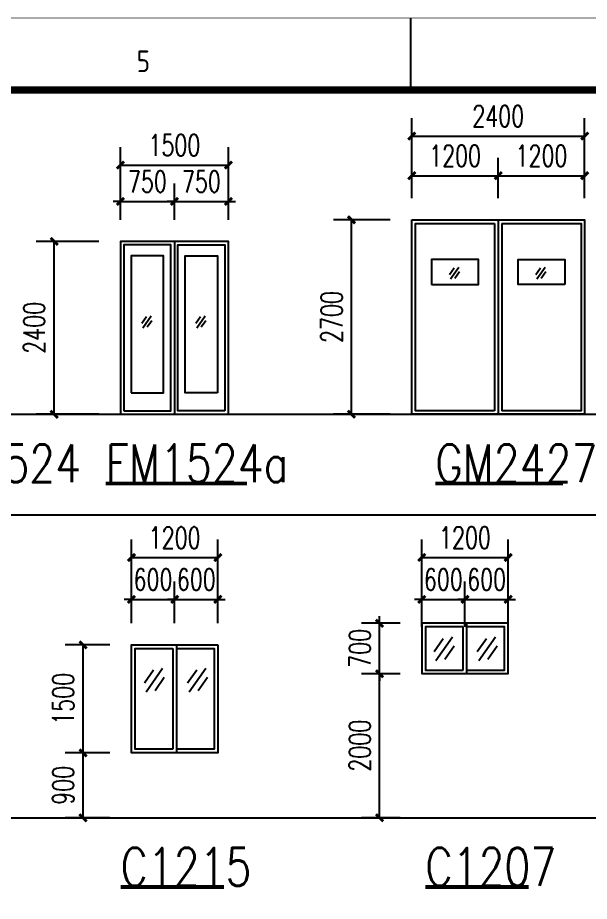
# Model space of a CAD drawing. Extents: x -59142 to 322364, y -122476 to 91021.
# Drawn here: x 96483 to 104424, y -25099 to -12834 of the extents above; entities that cross this region are included whole.
import ezdxf
from ezdxf.enums import TextEntityAlignment as Align

# ---------------------------------------------------------------- set-up
doc = ezdxf.new("R2010")
doc.units = 0
doc.header["$LTSCALE"] = 1000
doc.header["$MEASUREMENT"] = 0
for name, color, linetype in [('DIM_SYMB', 3, 'Continuous'), ('PUB_DIM', 3, 'Continuous'), ('PUB_TEXT', 7, 'Continuous'), ('WALL', 255, 'Continuous'), ('WINDOW', 4, 'Continuous')]:
    doc.layers.add(name, color=color, linetype=linetype)
doc.styles.add('_TCH_DIM_T3', font='SIMPLEX', dxfattribs={"width": 0.705882, "bigfont": 'GBCBIG'})
doc.styles.add('HZTXT', font='geditxt.shx', dxfattribs={"width": 0.8, "bigfont": 'hztxt1.shx'})
doc.styles.get("Standard").update_dxf_attribs({"font": 'gbenor.shx', "bigfont": 'gbcbig.shx'})
doc.styles.add('TK', font='GEDITXT.SHX', dxfattribs={"width": 0.85, "height": 3.5, "bigfont": 'DXT.SHX'})
doc.dimstyles.new('_TCH_ARCH&&100', dxfattribs={"dimtxt": 297.5, "dimasz": 100, "dimexe": 250, "dimexo": 300, "dimgap": 126.25, "dimtad": 1, "dimdec": 0, "dimzin": 0, "dimdsep": 46, "dimtxsty": '_TCH_DIM_T3', "dimblk": 'ARCHTICK', "dimcen": 0.09, "dimazin": 2, "dimtfac": 1, "dimtdec": 0, "dimtix": 1, "dimtmove": 2, "dimatfit": 3, "dimfxl": 1, "dimtolj": 1, "dimtzin": 0, "dimarcsym": 0})

# ---------------------------------------------------------------- blocks, each defined once
blk = doc.blocks.new('dgdsgdfsg')
at = {"layer": 'WINDOW'}
for p, q in [((1200, 2700), (1200, 0)), ((1150, 2650), (1150, 50)), ((1250, 2650), (1250, 50))]:
    blk.add_line(p, q, dxfattribs=at)
for points in [[(0, 2700), (2400, 2700), (2400, 0), (0, 0)], [(275, 1800), (925, 1800), (925, 2150), (275, 2150)], [(2125, 1800), (1475, 1800), (1475, 2150), (2125, 2150)]]:
    blk.add_lwpolyline(points, close=True, dxfattribs=at)
for points in [[(1150, 50), (50, 50), (50, 2650), (1150, 2650)], [(1250, 2650), (2350, 2650), (2350, 50), (1250, 50)]]:
    blk.add_lwpolyline(points, dxfattribs=at)
blk = doc.blocks.new('dgdfg')
at = {"layer": 'WINDOW'}
for p, q in [((575, 150), (575, 750)), ((625, 100), (625, 800))]:
    blk.add_line(p, q, dxfattribs=at)
blk.add_lwpolyline([(0, 800), (0, 100), (1200, 100), (1200, 800)], close=True, dxfattribs=at)
for points in [[(575, 750), (50, 750), (50, 150), (575, 150)], [(625, 150), (1150, 150), (1150, 750), (625, 750)]]:
    blk.add_lwpolyline(points, dxfattribs=at)
for points in [[(84.5, 415, 0, 0, 0), (324, 415, 40, 0, 0), (474, 415, 0, 0, 0)], [(1115.5, 415, 0, 0, 0), (876, 415, 40, 0, 0), (726, 415, 0, 0, 0)]]:
    blk.add_lwpolyline(points, format="xyseb", dxfattribs=at)
blk = doc.blocks.new('gyuiyu')
at = {"layer": 'WINDOW'}
for p, q in [((625, 1500), (625, 0)), ((575, 1450), (575, 50))]:
    blk.add_line(p, q, dxfattribs=at)
blk.add_lwpolyline([(1200, 1500), (1200, 0), (0, 0), (0, 1500)], close=True, dxfattribs=at)
for points in [[(575, 50), (50, 50), (50, 1450), (575, 1450)], [(625, 1450), (1150, 1450), (1150, 50), (625, 50)]]:
    blk.add_lwpolyline(points, dxfattribs=at)
for points in [[(92, 750, 0, 0, 0), (359, 750, 40, 0, 0), (509, 750, 0, 0, 0)], [(1108, 750, 0, 0, 0), (841, 750, 40, 0, 0), (691, 750, 0, 0, 0)]]:
    blk.add_lwpolyline(points, format="xyseb", dxfattribs=at)
blk = doc.blocks.new('A$C1F600CE5')
at = {"layer": 'WINDOW', "color": 251}
for p, q in [((0, 83.3), (85.4, 205.2)), ((15.4, 0), (168.9, 219.3)), ((98.9, 14), (184.3, 136))]:
    blk.add_line(p, q, dxfattribs=at)
blk = doc.blocks.new('GEDI_WK_A2')
at = {"color": 3}
blk.add_line((371.25, 410), (371.25, 420), dxfattribs=at)
for points, const_width in [([(0, 0), (594, 0), (594, 420), (0, 420)], 0.1), ([(25, 10), (584, 10), (584, 410), (25, 410)], 1)]:
    blk.add_lwpolyline(points, close=True, dxfattribs=dict(at, const_width=const_width))
blk.add_text('5', height=3, dxfattribs=at).set_placement((334.12, 414), align=Align.MIDDLE)
blk = doc.blocks.new('A$C1C011119')
blk.add_blockref('GEDI_WK_A2', (0, 0))
at = {"style": 'TK', "width": 0.85}
for tag, height, p in [('PROJECTNAME', 4.75, (529, 44)), ('PHASE', 4, (571, 44)), ('DRAWINGNAME', 4.75, (539, 31))]:
    blk.add_attdef(tag, text='', height=height, dxfattribs=at).set_placement(p, align=Align.MIDDLE_CENTER)
for tag, p, height in [('APPROVE', (416, 32.75), 3.5), ('DESIGN', (461, 32.75), 3.5), ('REVIEW1', (416, 25.75), 3.5), ('DRAW', (461, 25.75), 3.5), ('REVIEW2', (416, 18.75), 3.5), ('PROPORTION', (461, 18.75), 3.5), ('DRAWINGNUMBER', (511, 18.5), 4), ('CHECK', (416, 11.75), 3.5), ('DATE', (461, 11.75), 3.5), ('VERSION', (577, 11.75), 3.5)]:
    blk.add_attdef(tag, p, '', height=height, dxfattribs=at)
blk = doc.blocks.new('safsafasffasfsd')
at = {"xscale": 100, "yscale": 100, "zscale": 100}
blk.add_blockref('A$C1C011119', (-59400, 0), dxfattribs=at)
blk = doc.blocks.new('_ArchTick')
at = {"color": 0, "linetype": 'ByBlock', "const_width": 0.4}
blk.add_lwpolyline([(-0.5, -0.5), (0.5, 0.5)], dxfattribs=at)
blk = doc.blocks.new('*D97')
at = {"layer": 'Defpoints', "color": 0, "transparency": 16777216}
for p in [(99410, -14880), (97910, -15434), (99410, -15434)]:
    blk.add_point(p, dxfattribs=at)
at = {"layer": 'PUB_DIM', "color": 0, "lineweight": -2, "transparency": 16777216}
for p, q in [((97910, -15134), (97910, -14630)), ((99410, -15134), (99410, -14630)), ((97910, -14880), (99410, -14880))]:
    blk.add_line(p, q, dxfattribs=at)
at = {"layer": 'PUB_DIM', "color": 0, "lineweight": -2, "transparency": 16777216, "xscale": 100, "yscale": 100, "zscale": 100, "rotation": 180}
blk.add_blockref('_ArchTick', (97910, -14880), dxfattribs=at)
at = {"layer": 'PUB_DIM', "color": 0, "lineweight": -2, "transparency": 16777216, "xscale": 100, "yscale": 100, "zscale": 100}
blk.add_blockref('_ArchTick', (99410, -14880), dxfattribs=at)
at = {"layer": 'PUB_DIM', "color": 0, "transparency": 16777216, "insert": (98660, -14604), "char_height": 297.5, "attachment_point": 5, "style": '_TCH_DIM_T3'}
blk.add_mtext('\\A1;1500', dxfattribs=at)
blk = doc.blocks.new('*D98')
at = {"layer": 'Defpoints', "color": 0, "transparency": 16777216}
for p in [(98660, -15384), (97910, -15940), (98660, -15940)]:
    blk.add_point(p, dxfattribs=at)
at = {"layer": 'PUB_DIM', "color": 0, "lineweight": -2, "transparency": 16777216}
for p, q in [((97910, -15640), (97910, -15134)), ((98660, -15640), (98660, -15134)), ((97910, -15384), (97810, -15384)), ((97910, -15384), (98660, -15384)), ((98660, -15384), (98760, -15384))]:
    blk.add_line(p, q, dxfattribs=at)
at = {"layer": 'PUB_DIM', "color": 0, "lineweight": -2, "transparency": 16777216, "xscale": 100, "yscale": 100, "zscale": 100}
blk.add_blockref('_ArchTick', (97910, -15384), dxfattribs=at)
at = {"layer": 'PUB_DIM', "color": 0, "lineweight": -2, "transparency": 16777216, "xscale": 100, "yscale": 100, "zscale": 100, "rotation": 180}
blk.add_blockref('_ArchTick', (98660, -15384), dxfattribs=at)
at = {"layer": 'PUB_DIM', "color": 0, "transparency": 16777216, "insert": (98285, -15110), "char_height": 297.5, "attachment_point": 5, "style": '_TCH_DIM_T3'}
blk.add_mtext('\\A1;750', dxfattribs=at)
blk = doc.blocks.new('*D99')
at = {"layer": 'Defpoints', "color": 0, "transparency": 16777216}
for p in [(99410, -15384), (98660, -15940), (99410, -15940)]:
    blk.add_point(p, dxfattribs=at)
at = {"layer": 'PUB_DIM', "color": 0, "lineweight": -2, "transparency": 16777216}
for p, q in [((98660, -15640), (98660, -15134)), ((99410, -15640), (99410, -15134)), ((98660, -15384), (98560, -15384)), ((98660, -15384), (99410, -15384)), ((99410, -15384), (99510, -15384))]:
    blk.add_line(p, q, dxfattribs=at)
at = {"layer": 'PUB_DIM', "color": 0, "lineweight": -2, "transparency": 16777216, "xscale": 100, "yscale": 100, "zscale": 100}
blk.add_blockref('_ArchTick', (98660, -15384), dxfattribs=at)
at = {"layer": 'PUB_DIM', "color": 0, "lineweight": -2, "transparency": 16777216, "xscale": 100, "yscale": 100, "zscale": 100, "rotation": 180}
blk.add_blockref('_ArchTick', (99410, -15384), dxfattribs=at)
at = {"layer": 'PUB_DIM', "color": 0, "transparency": 16777216, "insert": (99035, -15110), "char_height": 297.5, "attachment_point": 5, "style": '_TCH_DIM_T3'}
blk.add_mtext('\\A1;750', dxfattribs=at)
blk = doc.blocks.new('*D100')
at = {"layer": 'Defpoints', "color": 0, "transparency": 16777216}
for p in [(96990, -15940), (97910, -15940), (97910, -18340)]:
    blk.add_point(p, dxfattribs=at)
at = {"layer": 'PUB_DIM', "color": 0, "lineweight": -2, "transparency": 16777216}
for p, q in [((97610, -15940), (96740, -15940)), ((96990, -18340), (96990, -15940)), ((97610, -18340), (96740, -18340))]:
    blk.add_line(p, q, dxfattribs=at)
at = {"layer": 'PUB_DIM', "color": 0, "lineweight": -2, "transparency": 16777216, "xscale": 100, "yscale": 100, "zscale": 100}
for p, rotation in [((96990, -15940), 90), ((96990, -18340), 270)]:
    blk.add_blockref('_ArchTick', p, dxfattribs=dict(at, rotation=rotation))
at = {"layer": 'PUB_DIM', "color": 0, "transparency": 16777216, "insert": (96714, -17139), "char_height": 297.5, "attachment_point": 5, "rotation": 90, "style": '_TCH_DIM_T3'}
blk.add_mtext('\\A1;2400', dxfattribs=at)
blk = doc.blocks.new('*D270')
at = {"layer": 'Defpoints', "color": 0, "transparency": 16777216}
for p in [(103297, -20327), (102097, -21080), (103297, -21080)]:
    blk.add_point(p, dxfattribs=at)
at = {"layer": 'PUB_DIM', "color": 0, "lineweight": -2, "transparency": 16777216}
for p, q in [((102097, -20780), (102097, -20077)), ((103297, -20780), (103297, -20077)), ((102097, -20327), (103297, -20327))]:
    blk.add_line(p, q, dxfattribs=at)
at = {"layer": 'PUB_DIM', "color": 0, "lineweight": -2, "transparency": 16777216, "xscale": 100, "yscale": 100, "zscale": 100, "rotation": 180}
blk.add_blockref('_ArchTick', (102097, -20327), dxfattribs=at)
at = {"layer": 'PUB_DIM', "color": 0, "lineweight": -2, "transparency": 16777216, "xscale": 100, "yscale": 100, "zscale": 100}
blk.add_blockref('_ArchTick', (103297, -20327), dxfattribs=at)
at = {"layer": 'PUB_DIM', "color": 0, "transparency": 16777216, "insert": (102697, -20052), "char_height": 297.5, "attachment_point": 5, "style": '_TCH_DIM_T3'}
blk.add_mtext('\\A1;1200', dxfattribs=at)
blk = doc.blocks.new('*D271')
at = {"layer": 'Defpoints', "color": 0, "transparency": 16777216}
for p in [(102697, -20908), (102097, -21590), (102697, -21590)]:
    blk.add_point(p, dxfattribs=at)
at = {"layer": 'PUB_DIM', "color": 0, "lineweight": -2, "transparency": 16777216}
for p, q in [((102097, -21290), (102097, -20658)), ((102697, -21290), (102697, -20658)), ((102097, -20908), (101997, -20908)), ((102097, -20908), (102697, -20908)), ((102697, -20908), (102797, -20908))]:
    blk.add_line(p, q, dxfattribs=at)
at = {"layer": 'PUB_DIM', "color": 0, "lineweight": -2, "transparency": 16777216, "xscale": 100, "yscale": 100, "zscale": 100}
blk.add_blockref('_ArchTick', (102097, -20908), dxfattribs=at)
at = {"layer": 'PUB_DIM', "color": 0, "lineweight": -2, "transparency": 16777216, "xscale": 100, "yscale": 100, "zscale": 100, "rotation": 180}
blk.add_blockref('_ArchTick', (102697, -20908), dxfattribs=at)
at = {"layer": 'PUB_DIM', "color": 0, "transparency": 16777216, "insert": (102397, -20634), "char_height": 297.5, "attachment_point": 5, "style": '_TCH_DIM_T3'}
blk.add_mtext('\\A1;600', dxfattribs=at)
blk = doc.blocks.new('*D272')
at = {"layer": 'Defpoints', "color": 0, "transparency": 16777216}
for p in [(103297, -20908), (102697, -21590), (103297, -21590)]:
    blk.add_point(p, dxfattribs=at)
at = {"layer": 'PUB_DIM', "color": 0, "lineweight": -2, "transparency": 16777216}
for p, q in [((102697, -21290), (102697, -20658)), ((103297, -21290), (103297, -20658)), ((102697, -20908), (102597, -20908)), ((102697, -20908), (103297, -20908)), ((103297, -20908), (103397, -20908))]:
    blk.add_line(p, q, dxfattribs=at)
at = {"layer": 'PUB_DIM', "color": 0, "lineweight": -2, "transparency": 16777216, "xscale": 100, "yscale": 100, "zscale": 100}
blk.add_blockref('_ArchTick', (102697, -20908), dxfattribs=at)
at = {"layer": 'PUB_DIM', "color": 0, "lineweight": -2, "transparency": 16777216, "xscale": 100, "yscale": 100, "zscale": 100, "rotation": 180}
blk.add_blockref('_ArchTick', (103297, -20908), dxfattribs=at)
at = {"layer": 'PUB_DIM', "color": 0, "transparency": 16777216, "insert": (102997, -20634), "char_height": 297.5, "attachment_point": 5, "style": '_TCH_DIM_T3'}
blk.add_mtext('\\A1;600', dxfattribs=at)
blk = doc.blocks.new('*D273')
at = {"layer": 'Defpoints', "color": 0, "transparency": 16777216}
for p in [(101510, -21240), (102097, -21240), (102097, -21940)]:
    blk.add_point(p, dxfattribs=at)
at = {"layer": 'PUB_DIM', "color": 0, "lineweight": -2, "transparency": 16777216}
for p, q in [((101510, -21240), (101510, -21140)), ((101797, -21240), (101260, -21240)), ((101510, -21940), (101510, -21240)), ((101797, -21940), (101260, -21940)), ((101510, -21940), (101510, -22040))]:
    blk.add_line(p, q, dxfattribs=at)
at = {"layer": 'PUB_DIM', "color": 0, "lineweight": -2, "transparency": 16777216, "xscale": 100, "yscale": 100, "zscale": 100}
for p, rotation in [((101510, -21240), 270), ((101510, -21940), 90)]:
    blk.add_blockref('_ArchTick', p, dxfattribs=dict(at, rotation=rotation))
at = {"layer": 'PUB_DIM', "color": 0, "transparency": 16777216, "insert": (101235, -21589), "char_height": 297.5, "attachment_point": 5, "rotation": 90, "style": '_TCH_DIM_T3'}
blk.add_mtext('\\A1;700', dxfattribs=at)
blk = doc.blocks.new('*D274')
at = {"layer": 'Defpoints', "color": 0, "transparency": 16777216}
for p in [(101510, -21940), (102097, -21940), (102097, -23940)]:
    blk.add_point(p, dxfattribs=at)
at = {"layer": 'PUB_DIM', "color": 0, "lineweight": -2, "transparency": 16777216}
for p, q in [((101797, -21940), (101260, -21940)), ((101510, -23940), (101510, -21940)), ((101797, -23940), (101260, -23940))]:
    blk.add_line(p, q, dxfattribs=at)
at = {"layer": 'PUB_DIM', "color": 0, "lineweight": -2, "transparency": 16777216, "xscale": 100, "yscale": 100, "zscale": 100}
for p, rotation in [((101510, -21940), 90), ((101510, -23940), 270)]:
    blk.add_blockref('_ArchTick', p, dxfattribs=dict(at, rotation=rotation))
at = {"layer": 'PUB_DIM', "color": 0, "transparency": 16777216, "insert": (101235, -22939), "char_height": 297.5, "attachment_point": 5, "rotation": 90, "style": '_TCH_DIM_T3'}
blk.add_mtext('\\A1;2000', dxfattribs=at)
blk = doc.blocks.new('*D275')
at = {"layer": 'Defpoints', "color": 0, "transparency": 16777216}
for p in [(99264, -20327.5), (98064, -20958.5), (99264, -20958.5)]:
    blk.add_point(p, dxfattribs=at)
at = {"layer": 'PUB_DIM', "color": 0, "lineweight": -2, "transparency": 16777216}
for p, q in [((98064, -20658.5), (98064, -20077.5)), ((99264, -20658.5), (99264, -20077.5)), ((98064, -20327.5), (99264, -20327.5))]:
    blk.add_line(p, q, dxfattribs=at)
at = {"layer": 'PUB_DIM', "color": 0, "lineweight": -2, "transparency": 16777216, "xscale": 100, "yscale": 100, "zscale": 100, "rotation": 180}
blk.add_blockref('_ArchTick', (98064, -20327.5), dxfattribs=at)
at = {"layer": 'PUB_DIM', "color": 0, "lineweight": -2, "transparency": 16777216, "xscale": 100, "yscale": 100, "zscale": 100}
blk.add_blockref('_ArchTick', (99264, -20327.5), dxfattribs=at)
at = {"layer": 'PUB_DIM', "color": 0, "transparency": 16777216, "insert": (98664, -20052.5), "char_height": 297.5, "attachment_point": 5, "style": '_TCH_DIM_T3'}
blk.add_mtext('\\A1;1200', dxfattribs=at)
blk = doc.blocks.new('*D276')
at = {"layer": 'Defpoints', "color": 0, "transparency": 16777216}
for p in [(98664, -20908.5), (98064, -21539.5), (98664, -21539.5)]:
    blk.add_point(p, dxfattribs=at)
at = {"layer": 'PUB_DIM', "color": 0, "lineweight": -2, "transparency": 16777216}
for p, q in [((98064, -21239.5), (98064, -20658.5)), ((98664, -21239.5), (98664, -20658.5)), ((98064, -20908.5), (97964, -20908.5)), ((98064, -20908.5), (98664, -20908.5)), ((98664, -20908.5), (98764, -20908.5))]:
    blk.add_line(p, q, dxfattribs=at)
at = {"layer": 'PUB_DIM', "color": 0, "lineweight": -2, "transparency": 16777216, "xscale": 100, "yscale": 100, "zscale": 100}
blk.add_blockref('_ArchTick', (98064, -20908.5), dxfattribs=at)
at = {"layer": 'PUB_DIM', "color": 0, "lineweight": -2, "transparency": 16777216, "xscale": 100, "yscale": 100, "zscale": 100, "rotation": 180}
blk.add_blockref('_ArchTick', (98664, -20908.5), dxfattribs=at)
at = {"layer": 'PUB_DIM', "color": 0, "transparency": 16777216, "insert": (98364, -20633.5), "char_height": 297.5, "attachment_point": 5, "style": '_TCH_DIM_T3'}
blk.add_mtext('\\A1;600', dxfattribs=at)
blk = doc.blocks.new('*D277')
at = {"layer": 'Defpoints', "color": 0, "transparency": 16777216}
for p in [(99264, -20908.5), (98664, -21539.5), (99264, -21539.5)]:
    blk.add_point(p, dxfattribs=at)
at = {"layer": 'PUB_DIM', "color": 0, "lineweight": -2, "transparency": 16777216}
for p, q in [((98664, -21239.5), (98664, -20658.5)), ((99264, -21239.5), (99264, -20658.5)), ((98664, -20908.5), (98564, -20908.5)), ((98664, -20908.5), (99264, -20908.5)), ((99264, -20908.5), (99364, -20908.5))]:
    blk.add_line(p, q, dxfattribs=at)
at = {"layer": 'PUB_DIM', "color": 0, "lineweight": -2, "transparency": 16777216, "xscale": 100, "yscale": 100, "zscale": 100}
blk.add_blockref('_ArchTick', (98664, -20908.5), dxfattribs=at)
at = {"layer": 'PUB_DIM', "color": 0, "lineweight": -2, "transparency": 16777216, "xscale": 100, "yscale": 100, "zscale": 100, "rotation": 180}
blk.add_blockref('_ArchTick', (99264, -20908.5), dxfattribs=at)
at = {"layer": 'PUB_DIM', "color": 0, "transparency": 16777216, "insert": (98964, -20633.5), "char_height": 297.5, "attachment_point": 5, "style": '_TCH_DIM_T3'}
blk.add_mtext('\\A1;600', dxfattribs=at)
blk = doc.blocks.new('*D278')
at = {"layer": 'Defpoints', "color": 0, "transparency": 16777216}
for p in [(97391.5, -21539.5), (98064, -21539.5), (98064, -23039.5)]:
    blk.add_point(p, dxfattribs=at)
at = {"layer": 'PUB_DIM', "color": 0, "lineweight": -2, "transparency": 16777216}
for p, q in [((97764, -21539.5), (97141.5, -21539.5)), ((97391.5, -23039.5), (97391.5, -21539.5)), ((97764, -23039.5), (97141.5, -23039.5))]:
    blk.add_line(p, q, dxfattribs=at)
at = {"layer": 'PUB_DIM', "color": 0, "lineweight": -2, "transparency": 16777216, "xscale": 100, "yscale": 100, "zscale": 100}
for p, rotation in [((97391.5, -21539.5), 90), ((97391.5, -23039.5), 270)]:
    blk.add_blockref('_ArchTick', p, dxfattribs=dict(at, rotation=rotation))
at = {"layer": 'PUB_DIM', "color": 0, "transparency": 16777216, "insert": (97116.5, -22289.5), "char_height": 297.5, "attachment_point": 5, "rotation": 90, "style": '_TCH_DIM_T3'}
blk.add_mtext('\\A1;1500', dxfattribs=at)
blk = doc.blocks.new('*D279')
at = {"layer": 'Defpoints', "color": 0, "transparency": 16777216}
for p in [(97391.5, -23039.5), (98064, -23039.5), (98064, -23939.5)]:
    blk.add_point(p, dxfattribs=at)
at = {"layer": 'PUB_DIM', "color": 0, "lineweight": -2, "transparency": 16777216}
for p, q in [((97764, -23039.5), (97141.5, -23039.5)), ((97391.5, -23939.5), (97391.5, -23039.5)), ((97764, -23939.5), (97141.5, -23939.5))]:
    blk.add_line(p, q, dxfattribs=at)
at = {"layer": 'PUB_DIM', "color": 0, "lineweight": -2, "transparency": 16777216, "xscale": 100, "yscale": 100, "zscale": 100}
for p, rotation in [((97391.5, -23039.5), 90), ((97391.5, -23939.5), 270)]:
    blk.add_blockref('_ArchTick', p, dxfattribs=dict(at, rotation=rotation))
at = {"layer": 'PUB_DIM', "color": 0, "transparency": 16777216, "insert": (97116.5, -23489.5), "char_height": 297.5, "attachment_point": 5, "rotation": 90, "style": '_TCH_DIM_T3'}
blk.add_mtext('\\A1;900', dxfattribs=at)
blk = doc.blocks.new('*D314')
at = {"layer": 'Defpoints', "color": 0, "transparency": 16777216}
for p in [(104359, -14478), (101959, -15090), (104359, -15090)]:
    blk.add_point(p, dxfattribs=at)
at = {"layer": 'PUB_DIM', "color": 0, "lineweight": -2, "transparency": 16777216}
for p, q in [((101959, -14790), (101959, -14228)), ((104359, -14790), (104359, -14228)), ((101959, -14478), (104359, -14478))]:
    blk.add_line(p, q, dxfattribs=at)
at = {"layer": 'PUB_DIM', "color": 0, "lineweight": -2, "transparency": 16777216, "xscale": 100, "yscale": 100, "zscale": 100, "rotation": 180}
blk.add_blockref('_ArchTick', (101959, -14478), dxfattribs=at)
at = {"layer": 'PUB_DIM', "color": 0, "lineweight": -2, "transparency": 16777216, "xscale": 100, "yscale": 100, "zscale": 100}
blk.add_blockref('_ArchTick', (104359, -14478), dxfattribs=at)
at = {"layer": 'PUB_DIM', "color": 0, "transparency": 16777216, "insert": (103159, -14203), "char_height": 297.5, "attachment_point": 5, "style": '_TCH_DIM_T3'}
blk.add_mtext('\\A1;2400', dxfattribs=at)
blk = doc.blocks.new('*D315')
at = {"layer": 'Defpoints', "color": 0, "transparency": 16777216}
for p in [(103159, -15028), (101959, -15640), (103159, -15640)]:
    blk.add_point(p, dxfattribs=at)
at = {"layer": 'PUB_DIM', "color": 0, "lineweight": -2, "transparency": 16777216}
for p, q in [((101959, -15340), (101959, -14778)), ((103159, -15340), (103159, -14778)), ((101959, -15028), (103159, -15028))]:
    blk.add_line(p, q, dxfattribs=at)
at = {"layer": 'PUB_DIM', "color": 0, "lineweight": -2, "transparency": 16777216, "xscale": 100, "yscale": 100, "zscale": 100, "rotation": 180}
blk.add_blockref('_ArchTick', (101959, -15028), dxfattribs=at)
at = {"layer": 'PUB_DIM', "color": 0, "lineweight": -2, "transparency": 16777216, "xscale": 100, "yscale": 100, "zscale": 100}
blk.add_blockref('_ArchTick', (103159, -15028), dxfattribs=at)
at = {"layer": 'PUB_DIM', "color": 0, "transparency": 16777216, "insert": (102559, -14753), "char_height": 297.5, "attachment_point": 5, "style": '_TCH_DIM_T3'}
blk.add_mtext('\\A1;1200', dxfattribs=at)
blk = doc.blocks.new('*D316')
at = {"layer": 'Defpoints', "color": 0, "transparency": 16777216}
for p in [(104359, -15028), (103159, -15640), (104359, -15640)]:
    blk.add_point(p, dxfattribs=at)
at = {"layer": 'PUB_DIM', "color": 0, "lineweight": -2, "transparency": 16777216}
for p, q in [((103159, -15340), (103159, -14778)), ((104359, -15340), (104359, -14778)), ((103159, -15028), (104359, -15028))]:
    blk.add_line(p, q, dxfattribs=at)
at = {"layer": 'PUB_DIM', "color": 0, "lineweight": -2, "transparency": 16777216, "xscale": 100, "yscale": 100, "zscale": 100, "rotation": 180}
blk.add_blockref('_ArchTick', (103159, -15028), dxfattribs=at)
at = {"layer": 'PUB_DIM', "color": 0, "lineweight": -2, "transparency": 16777216, "xscale": 100, "yscale": 100, "zscale": 100}
blk.add_blockref('_ArchTick', (104359, -15028), dxfattribs=at)
at = {"layer": 'PUB_DIM', "color": 0, "transparency": 16777216, "insert": (103759, -14753), "char_height": 297.5, "attachment_point": 5, "style": '_TCH_DIM_T3'}
blk.add_mtext('\\A1;1200', dxfattribs=at)
blk = doc.blocks.new('*D317')
at = {"layer": 'Defpoints', "color": 0, "transparency": 16777216}
for p in [(101120, -15640), (101959, -15640), (101959, -18340)]:
    blk.add_point(p, dxfattribs=at)
at = {"layer": 'PUB_DIM', "color": 0, "lineweight": -2, "transparency": 16777216}
for p, q in [((101659, -15640), (100870, -15640)), ((101120, -18340), (101120, -15640)), ((101659, -18340), (100870, -18340))]:
    blk.add_line(p, q, dxfattribs=at)
at = {"layer": 'PUB_DIM', "color": 0, "lineweight": -2, "transparency": 16777216, "xscale": 100, "yscale": 100, "zscale": 100}
for p, rotation in [((101120, -15640), 90), ((101120, -18340), 270)]:
    blk.add_blockref('_ArchTick', p, dxfattribs=dict(at, rotation=rotation))
at = {"layer": 'PUB_DIM', "color": 0, "transparency": 16777216, "insert": (100845, -16989), "char_height": 297.5, "attachment_point": 5, "rotation": 90, "style": '_TCH_DIM_T3'}
blk.add_mtext('\\A1;2700', dxfattribs=at)

msp = doc.modelspace()

# ---------------------------------------------------------------- linework, layer by layer
at = {"layer": 'DIM_SYMB', "const_width": 52.5}
for points in [[(97703.7, -19300.6), (99670.7, -19300.6)], [(102286.4, -19300.6), (104057.4, -19300.6)], [(97912.7, -24900.6), (99347.7, -24900.6)], [(102147, -24900.6), (103582, -24900.6)]]:
    msp.add_lwpolyline(points, dxfattribs=at)
at = {"layer": 'WALL'}
for p, q in [((67332.5, -18339.5), (105564, -18339.5)), ((105549, -19739.5), (67317.5, -19739.5)), ((67317.5, -23939.5), (105549, -23939.5))]:
    msp.add_line(p, q, dxfattribs=at)
at = {"layer": 'WINDOW'}
msp.add_line((98660, -15939.5), (98660, -18339.5), dxfattribs=at)
for points in [[(97910, -18339.5), (99410, -18339.5), (99410, -15939.5), (97910, -15939.5)], [(97960, -18289.5), (98610, -18289.5), (98610, -15989.5), (97960, -15989.5)], [(99360, -18289.5), (98710, -18289.5), (98710, -15989.5), (99360, -15989.5)], [(98060, -18039.5), (98510, -18039.5), (98510, -16139.5), (98060, -16139.5)], [(99260, -18039.5), (98810, -18039.5), (98810, -16139.5), (99260, -16139.5)]]:
    msp.add_lwpolyline(points, close=True, dxfattribs=at)

# ---------------------------------------------------------------- block references
msp.add_blockref('safsafasffasfsd', (124217.5, -54839.5))
for name, p in [('dgdsgdfsg', (101958.5, -18339.5)), ('dgdfg', (102097.3, -22039.5)), ('gyuiyu', (98064, -23039.5))]:
    msp.add_blockref(name, p, dxfattribs=at)
for p, xscale, yscale, zscale in [((102482.8, -16460.7), 0.75, 0.75, 0.75), ((103682.8, -16460.7), 0.75, 0.75, 0.75), ((98209.3, -17137.5), 0.75, 0.75, 0.75), ((98959.3, -17137.5), 0.75, 0.75, 0.75), ((102268, -21757), 1.5, 1.5, 1.5), ((102868, -21757), 1.5, 1.5, 1.5), ((98242.9, -22193.5), 1.5, 1.5, 1.5), ((98842.9, -22193.5), 1.5, 1.5, 1.5)]:
    msp.add_blockref('A$C1F600CE5', p, dxfattribs=dict(at, xscale=xscale, yscale=yscale, zscale=zscale))

# ---------------------------------------------------------------- texts
at = {"layer": 'PUB_TEXT', "style": 'HZTXT', "width": 0.8}
for s, p in [('FM1524/GM1524', (92521.9, -19283.1)), ('FM1524a', (97703.7, -19283.1)), ('GM2427', (102286.4, -19283.1)), ('C1215', (97912.7, -24883.1)), ('C1207', (102147, -24883.1))]:
    msp.add_text(s, height=525, dxfattribs=at).set_placement(p)

# ---------------------------------------------------------------- dimensions: what is measured, and where the dimension line sits
at = {"layer": 'PUB_DIM'}
for p1, p2, distance, picture, middle in [((101958.5, -15089.5), (104358.5, -15089.5), 611, '*D314', (103158.5, -14203.5)), ((97910, -15434.5), (99410, -15434.5), 555, '*D97', (98660, -14604.5)), ((101958.5, -15639.5), (103158.5, -15639.5), 611, '*D315', (102558.5, -14753.5)), ((103158.5, -15639.5), (104358.5, -15639.5), 611, '*D316', (103758.5, -14753.5)), ((97910, -15939.5), (98660, -15939.5), 555, '*D98', (98285, -15109.5)), ((98660, -15939.5), (99410, -15939.5), 555, '*D99', (99035, -15109.5)), ((101958.5, -18339.5), (101958.5, -15639.5), 838.2, '*D317', (100845.3, -16989.5)), ((97910, -18339.5), (97910, -15939.5), 920.5, '*D100', (96714.5, -17139.5)), ((98064, -20958.5), (99264, -20958.5), 631, '*D275', (98664, -20052.5)), ((102097.3, -21079.5), (103297.3, -21079.5), 752.4, '*D270', (102697.3, -20052.1)), ((98064, -21539.5), (98664, -21539.5), 631, '*D276', (98364, -20633.5)), ((98664, -21539.5), (99264, -21539.5), 631, '*D277', (98964, -20633.5)), ((102097.3, -21589.5), (102697.3, -21589.5), 681, '*D271', (102397.3, -20633.5)), ((102697.3, -21589.5), (103297.3, -21589.5), 681, '*D272', (102997.3, -20633.5)), ((102097.3, -21939.5), (102097.3, -21239.5), 587, '*D273', (101235.3, -21589.5)), ((98064, -23039.5), (98064, -21539.5), 672.5, '*D278', (97116.5, -22289.5)), ((102097.3, -23939.5), (102097.3, -21939.5), 587, '*D274', (101235.3, -22939.5)), ((98064, -23939.5), (98064, -23039.5), 672.5, '*D279', (97116.5, -23489.5))]:
    dim = msp.add_aligned_dim(p1=p1, p2=p2, distance=distance, dimstyle='_TCH_ARCH&&100', dxfattribs=at)
    dim.commit()
    dim.dimension.update_dxf_attribs({"geometry": picture, "text_midpoint": middle})

doc.saveas('drawing.dxf')
